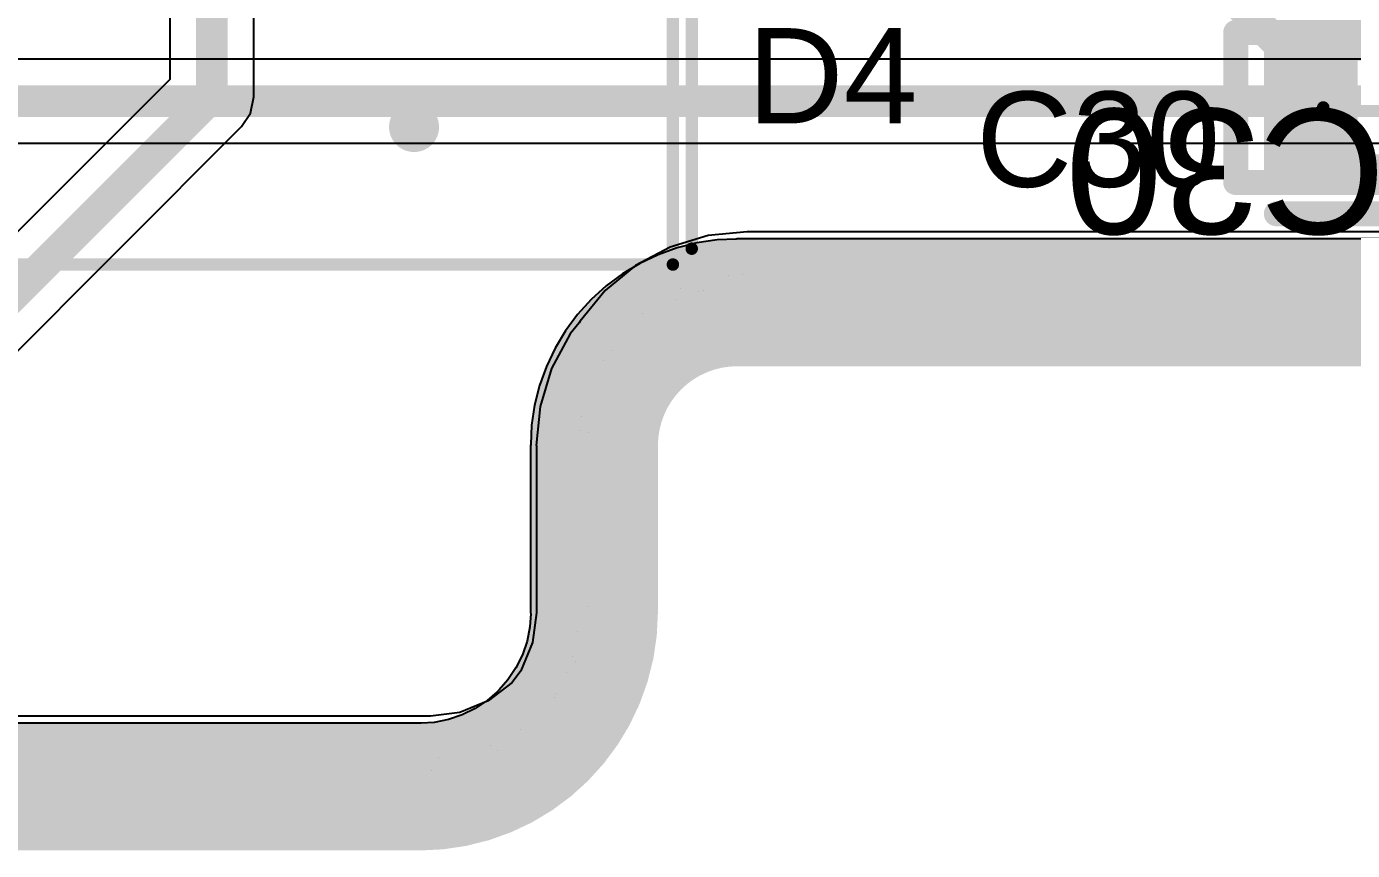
# Model space of a CAD drawing. Header units: inches. Extents: x 2.95 to 6.74, y 1.23 to 4.83.
# Drawn here: x 4.251 to 4.6685, y 1.232 to 1.4915 of the extents above; entities that cross this region are included whole.
import ezdxf

# ---------------------------------------------------------------- set-up
doc = ezdxf.new("R2010")
doc.units = ezdxf.units.IN
doc.header["$MEASUREMENT"] = 0
for name, color, linetype in [('Bottom 3D Body', 56, 'Continuous'), ('Bottom Layer', 5, 'Continuous'), ('Bottom Overlay', 54, 'Continuous'), ('Bottom Paste', 16, 'Continuous'), ('Bottom Solder', 6, 'Continuous'), ('GND', 76, 'Continuous'), ('Keep-Out Layer', 6, 'Continuous'), ('Mechanical 15', 56, 'Continuous'), ('Mechanical 5', 56, 'Continuous'), ('Mechanical 8', 56, 'Continuous'), ('PWR', 16, 'Continuous'), ('Top 3D Body', 56, 'Continuous'), ('Top Assembly', 56, 'Continuous'), ('Top Component Center', 56, 'Continuous'), ('Top Courtyard', 56, 'Continuous'), ('Top Layer', 1, 'Continuous'), ('Top Overlay', 2, 'Continuous'), ('Top Paste', 8, 'Continuous'), ('Top Solder', 216, 'Continuous')]:
    doc.layers.add(name, color=color, linetype=linetype)
doc.styles.add('Arial', font='', dxfattribs={"height": 0.2})
doc.styles.get('Arial').set_extended_font_data('Arial')

# ---------------------------------------------------------------- blocks, each defined once
blk = doc.blocks.new('SQD30N0520L_GE3_B_92')
at = {"layer": 'Bottom Layer'}
for points in [[(-0.0349803, 0), (-0.0349803, -0.09), (-0.0899803, -0.09), (-0.0899803, 0)], [(0.0899803, 0), (0.0899803, -0.09), (0.0349803, -0.09), (0.0349803, 0)], [(0.11200785, -0.17669295), (0.11200785, -0.42000005), (-0.11200785, -0.42000005), (-0.11200785, -0.17669295)]]:
    blk.add_hatch(color=5, dxfattribs=at).paths.add_polyline_path(points)
at = {"layer": 'Bottom Paste'}
for points in [[(-0.0349803, 0), (-0.0349803, -0.09), (-0.0899803, -0.09), (-0.0899803, 0)], [(0.0899803, 0), (0.0899803, -0.09), (0.0349803, -0.09), (0.0349803, 0)], [(0.11200785, -0.17669295), (0.11200785, -0.42000005), (-0.11200785, -0.42000005), (-0.11200785, -0.17669295)]]:
    blk.add_hatch(color=16, dxfattribs=at).paths.add_polyline_path(points)
at = {"layer": 'Bottom Solder'}
for points in [[(-0.03098030000000001, 0.004), (-0.0309803, -0.094), (-0.0939803, -0.094), (-0.0939803, 0.004)], [(0.0939803, 0.004), (0.0939803, -0.094), (0.03098030000000001, -0.094), (0.0309803, 0.004)], [(0.11600785, -0.17269295), (0.11600785, -0.42400005), (-0.11600785, -0.42400005), (-0.11600785, -0.17269295)]]:
    blk.add_hatch(color=6, dxfattribs=at).paths.add_polyline_path(points)
at = {"layer": 'Bottom 3D Body'}
for points in [[(0.1287402, -0.1370079, 0.007874, 0.007874, 0), (-0.1287402, -0.1370079, 0.007874, 0.007874, 0)], [(-0.1287402, -0.1370079, 0.007874, 0.007874, 0), (-0.1287402, -0.3769685, 0.007874, 0.007874, 0)], [(0.1287402, -0.1370079, 0.007874, 0.007874, 0), (0.1287402, -0.3769685, 0.007874, 0.007874, 0)], [(0.1287402, -0.3769685, 0.007874, 0.007874, 0), (-0.1287402, -0.3769685, 0.007874, 0.007874, 0)]]:
    blk.add_lwpolyline(points, format="xyseb", dxfattribs=at)
for points in [[(-0.1307087, -0.1370079, 0.003937, 0.003937, 1), (-0.1267717, -0.1370079, 0.003937, 0.003937, 1)], [(-0.1307087, -0.1370079, 0.003937, 0.003937, 1), (-0.1267717, -0.1370079, 0.003937, 0.003937, 1)], [(0.1267717, -0.1370079, 0.003937, 0.003937, 1), (0.1307087, -0.1370079, 0.003937, 0.003937, 1)], [(0.1267717, -0.1370079, 0.003937, 0.003937, 1), (0.1307087, -0.1370079, 0.003937, 0.003937, 1)], [(-0.1307087, -0.3769685, 0.003937, 0.003937, 1), (-0.1267717, -0.3769685, 0.003937, 0.003937, 1)], [(-0.1307087, -0.3769685, 0.003937, 0.003937, 1), (-0.1267717, -0.3769685, 0.003937, 0.003937, 1)], [(0.1267717, -0.3769685, 0.003937, 0.003937, 1), (0.1307087, -0.3769685, 0.003937, 0.003937, 1)], [(0.1267717, -0.3769685, 0.003937, 0.003937, 1), (0.1307087, -0.3769685, 0.003937, 0.003937, 1)]]:
    blk.add_lwpolyline(points, format="xyseb", close=True, dxfattribs=at)
at = {"layer": 'Bottom Overlay'}
for points in [[(-0.0944882, 0.0401575, 0.007874, 0.007874, -0.9999999999999999), (-0.0866142, 0.0401575, 0.007874, 0.007874, 0)], [(-0.0866142, 0.0401575, 0.007874, 0.007874, -0.9999999999999999), (-0.0944882, 0.0401575, 0.007874, 0.007874, 0)], [(-0.1287402, -0.1370079, 0.003937, 0.003937, 0), (-0.1287402, -0.1566929, 0.003937, 0.003937, 0)], [(0.1287402, -0.1370079, 0.003937, 0.003937, 0), (-0.1287402, -0.1370079, 0.003937, 0.003937, 0)], [(0.1287402, -0.1370079, 0.003937, 0.003937, 0), (0.1287402, -0.1566929, 0.003937, 0.003937, 0)]]:
    blk.add_lwpolyline(points, format="xyseb", dxfattribs=at)
for points in [[(-0.0964567, 0.0401575, 0.003937, 0.003937, 1), (-0.0925197, 0.0401575, 0.003937, 0.003937, 1)], [(-0.0964567, 0.0401575, 0.003937, 0.003937, 1), (-0.0925197, 0.0401575, 0.003937, 0.003937, 1)], [(-0.0885827, 0.0401575, 0.003937, 0.003937, 1), (-0.0846457, 0.0401575, 0.003937, 0.003937, 1)], [(-0.0885827, 0.0401575, 0.003937, 0.003937, 1), (-0.0846457, 0.0401575, 0.003937, 0.003937, 1)], [(-0.1297244, -0.1370079, 0.0019685, 0.0019685, 1), (-0.127756, -0.1370079, 0.0019685, 0.0019685, 1)], [(-0.1297244, -0.1370079, 0.0019685, 0.0019685, 1), (-0.127756, -0.1370079, 0.0019685, 0.0019685, 1)], [(0.127756, -0.1370079, 0.0019685, 0.0019685, 1), (0.1297244, -0.1370079, 0.0019685, 0.0019685, 1)], [(0.127756, -0.1370079, 0.0019685, 0.0019685, 1), (0.1297244, -0.1370079, 0.0019685, 0.0019685, 1)], [(-0.1297244, -0.1566929, 0.0019685, 0.0019685, 1), (-0.127756, -0.1566929, 0.0019685, 0.0019685, 1)], [(0.127756, -0.1566929, 0.0019685, 0.0019685, 1), (0.1297244, -0.1566929, 0.0019685, 0.0019685, 1)]]:
    blk.add_lwpolyline(points, format="xyseb", close=True, dxfattribs=at)
at = {"layer": 'Mechanical 15'}
for points in [[(0.1720472, 0.0834646, 0.003937, 0.003937, 0), (-0.1720472, 0.0834646, 0.003937, 0.003937, 0)], [(-0.1720472, 0.0834646, 0.003937, 0.003937, 0), (-0.1720472, -0.4603543, 0.003937, 0.003937, 0)], [(0.1720472, 0.0834646, 0.003937, 0.003937, 0), (0.1720472, -0.4603543, 0.003937, 0.003937, 0)], [(0.1720472, -0.4603543, 0.003937, 0.003937, 0), (-0.1720472, -0.4603543, 0.003937, 0.003937, 0)]]:
    blk.add_lwpolyline(points, format="xyseb", dxfattribs=at)
for points in [[(-0.1730314, 0.0834646, 0.0019685, 0.0019685, 1), (-0.171063, 0.0834646, 0.0019685, 0.0019685, 1)], [(-0.1730314, 0.0834646, 0.0019685, 0.0019685, 1), (-0.171063, 0.0834646, 0.0019685, 0.0019685, 1)], [(0.171063, 0.0834646, 0.0019685, 0.0019685, 1), (0.1730314, 0.0834646, 0.0019685, 0.0019685, 1)], [(0.171063, 0.0834646, 0.0019685, 0.0019685, 1), (0.1730314, 0.0834646, 0.0019685, 0.0019685, 1)], [(-0.1730314, -0.4603543, 0.0019685, 0.0019685, 1), (-0.171063, -0.4603543, 0.0019685, 0.0019685, 1)], [(-0.1730314, -0.4603543, 0.0019685, 0.0019685, 1), (-0.171063, -0.4603543, 0.0019685, 0.0019685, 1)], [(0.171063, -0.4603543, 0.0019685, 0.0019685, 1), (0.1730314, -0.4603543, 0.0019685, 0.0019685, 1)], [(0.171063, -0.4603543, 0.0019685, 0.0019685, 1), (0.1730314, -0.4603543, 0.0019685, 0.0019685, 1)]]:
    blk.add_lwpolyline(points, format="xyseb", close=True, dxfattribs=at)
blk = doc.blocks.new('SQD30N0520L_GE3_B_93')
at = {"layer": 'Bottom Layer'}
for points in [[(-0.0349803, 0), (-0.0349803, -0.09), (-0.0899803, -0.09), (-0.0899803, 0)], [(0.0899803, 0), (0.0899803, -0.09), (0.0349803, -0.09), (0.0349803, 0)], [(0.11200785, -0.17669295), (0.11200785, -0.42000005), (-0.11200785, -0.42000005), (-0.11200785, -0.17669295)]]:
    blk.add_hatch(color=5, dxfattribs=at).paths.add_polyline_path(points)
at = {"layer": 'Bottom Paste'}
for points in [[(-0.0349803, 0), (-0.0349803, -0.09), (-0.0899803, -0.09), (-0.0899803, 0)], [(0.0899803, 0), (0.0899803, -0.09), (0.0349803, -0.09), (0.0349803, 0)], [(0.11200785, -0.17669295), (0.11200785, -0.42000005), (-0.11200785, -0.42000005), (-0.11200785, -0.17669295)]]:
    blk.add_hatch(color=16, dxfattribs=at).paths.add_polyline_path(points)
at = {"layer": 'Bottom Solder'}
for points in [[(-0.03098030000000001, 0.004), (-0.0309803, -0.094), (-0.0939803, -0.094), (-0.0939803, 0.004)], [(0.0939803, 0.004), (0.0939803, -0.094), (0.03098030000000001, -0.094), (0.0309803, 0.004)], [(0.11600785, -0.17269295), (0.11600785, -0.42400005), (-0.11600785, -0.42400005), (-0.11600785, -0.17269295)]]:
    blk.add_hatch(color=6, dxfattribs=at).paths.add_polyline_path(points)
at = {"layer": 'Bottom 3D Body'}
for points in [[(0.1287402, -0.1370079, 0.007874, 0.007874, 0), (-0.1287402, -0.1370079, 0.007874, 0.007874, 0)], [(-0.1287402, -0.1370079, 0.007874, 0.007874, 0), (-0.1287402, -0.3769685, 0.007874, 0.007874, 0)], [(0.1287402, -0.1370079, 0.007874, 0.007874, 0), (0.1287402, -0.3769685, 0.007874, 0.007874, 0)], [(0.1287402, -0.3769685, 0.007874, 0.007874, 0), (-0.1287402, -0.3769685, 0.007874, 0.007874, 0)]]:
    blk.add_lwpolyline(points, format="xyseb", dxfattribs=at)
for points in [[(-0.1307087, -0.1370079, 0.003937, 0.003937, 1), (-0.1267717, -0.1370079, 0.003937, 0.003937, 1)], [(-0.1307087, -0.1370079, 0.003937, 0.003937, 1), (-0.1267717, -0.1370079, 0.003937, 0.003937, 1)], [(0.1267717, -0.1370079, 0.003937, 0.003937, 1), (0.1307087, -0.1370079, 0.003937, 0.003937, 1)], [(0.1267717, -0.1370079, 0.003937, 0.003937, 1), (0.1307087, -0.1370079, 0.003937, 0.003937, 1)], [(-0.1307087, -0.3769685, 0.003937, 0.003937, 1), (-0.1267717, -0.3769685, 0.003937, 0.003937, 1)], [(-0.1307087, -0.3769685, 0.003937, 0.003937, 1), (-0.1267717, -0.3769685, 0.003937, 0.003937, 1)], [(0.1267717, -0.3769685, 0.003937, 0.003937, 1), (0.1307087, -0.3769685, 0.003937, 0.003937, 1)], [(0.1267717, -0.3769685, 0.003937, 0.003937, 1), (0.1307087, -0.3769685, 0.003937, 0.003937, 1)]]:
    blk.add_lwpolyline(points, format="xyseb", close=True, dxfattribs=at)
at = {"layer": 'Bottom Overlay'}
for points in [[(-0.0944882, 0.0401575, 0.007874, 0.007874, -0.9999999999999999), (-0.0866142, 0.0401575, 0.007874, 0.007874, 0)], [(-0.0866142, 0.0401575, 0.007874, 0.007874, -0.9999999999999999), (-0.0944882, 0.0401575, 0.007874, 0.007874, 0)], [(-0.1287402, -0.1370079, 0.003937, 0.003937, 0), (-0.1287402, -0.1566929, 0.003937, 0.003937, 0)], [(0.1287402, -0.1370079, 0.003937, 0.003937, 0), (-0.1287402, -0.1370079, 0.003937, 0.003937, 0)], [(0.1287402, -0.1370079, 0.003937, 0.003937, 0), (0.1287402, -0.1566929, 0.003937, 0.003937, 0)]]:
    blk.add_lwpolyline(points, format="xyseb", dxfattribs=at)
for points in [[(-0.0964567, 0.0401575, 0.003937, 0.003937, 1), (-0.0925197, 0.0401575, 0.003937, 0.003937, 1)], [(-0.0964567, 0.0401575, 0.003937, 0.003937, 1), (-0.0925197, 0.0401575, 0.003937, 0.003937, 1)], [(-0.0885827, 0.0401575, 0.003937, 0.003937, 1), (-0.0846457, 0.0401575, 0.003937, 0.003937, 1)], [(-0.0885827, 0.0401575, 0.003937, 0.003937, 1), (-0.0846457, 0.0401575, 0.003937, 0.003937, 1)], [(-0.1297244, -0.1370079, 0.0019685, 0.0019685, 1), (-0.127756, -0.1370079, 0.0019685, 0.0019685, 1)], [(-0.1297244, -0.1370079, 0.0019685, 0.0019685, 1), (-0.127756, -0.1370079, 0.0019685, 0.0019685, 1)], [(0.127756, -0.1370079, 0.0019685, 0.0019685, 1), (0.1297244, -0.1370079, 0.0019685, 0.0019685, 1)], [(0.127756, -0.1370079, 0.0019685, 0.0019685, 1), (0.1297244, -0.1370079, 0.0019685, 0.0019685, 1)], [(-0.1297244, -0.1566929, 0.0019685, 0.0019685, 1), (-0.127756, -0.1566929, 0.0019685, 0.0019685, 1)], [(0.127756, -0.1566929, 0.0019685, 0.0019685, 1), (0.1297244, -0.1566929, 0.0019685, 0.0019685, 1)]]:
    blk.add_lwpolyline(points, format="xyseb", close=True, dxfattribs=at)
at = {"layer": 'Mechanical 15'}
for points in [[(0.1720472, 0.0834646, 0.003937, 0.003937, 0), (-0.1720472, 0.0834646, 0.003937, 0.003937, 0)], [(-0.1720472, 0.0834646, 0.003937, 0.003937, 0), (-0.1720472, -0.4603543, 0.003937, 0.003937, 0)], [(0.1720472, 0.0834646, 0.003937, 0.003937, 0), (0.1720472, -0.4603543, 0.003937, 0.003937, 0)], [(0.1720472, -0.4603543, 0.003937, 0.003937, 0), (-0.1720472, -0.4603543, 0.003937, 0.003937, 0)]]:
    blk.add_lwpolyline(points, format="xyseb", dxfattribs=at)
for points in [[(-0.1730314, 0.0834646, 0.0019685, 0.0019685, 1), (-0.171063, 0.0834646, 0.0019685, 0.0019685, 1)], [(-0.1730314, 0.0834646, 0.0019685, 0.0019685, 1), (-0.171063, 0.0834646, 0.0019685, 0.0019685, 1)], [(0.171063, 0.0834646, 0.0019685, 0.0019685, 1), (0.1730314, 0.0834646, 0.0019685, 0.0019685, 1)], [(0.171063, 0.0834646, 0.0019685, 0.0019685, 1), (0.1730314, 0.0834646, 0.0019685, 0.0019685, 1)], [(-0.1730314, -0.4603543, 0.0019685, 0.0019685, 1), (-0.171063, -0.4603543, 0.0019685, 0.0019685, 1)], [(-0.1730314, -0.4603543, 0.0019685, 0.0019685, 1), (-0.171063, -0.4603543, 0.0019685, 0.0019685, 1)], [(0.171063, -0.4603543, 0.0019685, 0.0019685, 1), (0.1730314, -0.4603543, 0.0019685, 0.0019685, 1)], [(0.171063, -0.4603543, 0.0019685, 0.0019685, 1), (0.1730314, -0.4603543, 0.0019685, 0.0019685, 1)]]:
    blk.add_lwpolyline(points, format="xyseb", close=True, dxfattribs=at)
blk = doc.blocks.new('FP_C0603C_CF_MFG_147')
at = {"layer": 'Top Layer'}
for points in [[(-0.0383858, 0.01771655), (-0.0088582, 0.01771655), (-0.0088582, -0.01771655), (-0.0383858, -0.01771655)], [(0.0088582, 0.01771655), (0.0383858, 0.01771655), (0.0383858, -0.01771655), (0.0088582, -0.01771655)]]:
    blk.add_hatch(color=1, dxfattribs=at).paths.add_polyline_path(points)
at = {"layer": 'Top Paste'}
for points in [[(-0.0383858, 0.01771655), (-0.0088582, 0.01771655), (-0.0088582, -0.01771655), (-0.0383858, -0.01771655)], [(0.0088582, 0.01771655), (0.0383858, 0.01771655), (0.0383858, -0.01771655), (0.0088582, -0.01771655)]]:
    blk.add_hatch(color=8, dxfattribs=at).paths.add_polyline_path(points)
at = {"layer": 'Top Solder'}
for points in [[(-0.0383858, 0.01771655), (-0.0088582, 0.01771655), (-0.0088582, -0.01771655), (-0.0383858, -0.01771655)], [(0.0088582, 0.01771655), (0.0383858, 0.01771655), (0.0383858, -0.01771655), (0.0088582, -0.01771655)]]:
    blk.add_hatch(color=216, dxfattribs=at).paths.add_polyline_path(points)
at = {"layer": 'Top 3D Body'}
for points in [[(-0.0344488, 0.0187008, 0.007874, 0.007874, 0), (-0.0344488, -0.0187008, 0.007874, 0.007874, 0)], [(0.0344488, 0.0187008, 0.007874, 0.007874, 0), (-0.0344488, 0.0187008, 0.007874, 0.007874, 0)], [(0.0344488, 0.0187008, 0.007874, 0.007874, 0), (0.0344488, -0.0187008, 0.007874, 0.007874, 0)], [(0.0344488, -0.0187008, 0.007874, 0.007874, 0), (-0.0344488, -0.0187008, 0.007874, 0.007874, 0)]]:
    blk.add_lwpolyline(points, format="xyseb", dxfattribs=at)
for points in [[(-0.0364173, 0.0187008, 0.003937, 0.003937, 1), (-0.0324803, 0.0187008, 0.003937, 0.003937, 1)], [(-0.0364173, 0.0187008, 0.003937, 0.003937, 1), (-0.0324803, 0.0187008, 0.003937, 0.003937, 1)], [(0.0324803, 0.0187008, 0.003937, 0.003937, 1), (0.0364173, 0.0187008, 0.003937, 0.003937, 1)], [(0.0324803, 0.0187008, 0.003937, 0.003937, 1), (0.0364173, 0.0187008, 0.003937, 0.003937, 1)], [(-0.0364173, -0.0187008, 0.003937, 0.003937, 1), (-0.0324803, -0.0187008, 0.003937, 0.003937, 1)], [(-0.0364173, -0.0187008, 0.003937, 0.003937, 1), (-0.0324803, -0.0187008, 0.003937, 0.003937, 1)], [(0.0324803, -0.0187008, 0.003937, 0.003937, 1), (0.0364173, -0.0187008, 0.003937, 0.003937, 1)], [(0.0324803, -0.0187008, 0.003937, 0.003937, 1), (0.0364173, -0.0187008, 0.003937, 0.003937, 1)]]:
    blk.add_lwpolyline(points, format="xyseb", close=True, dxfattribs=at)
at = {"layer": 'Top Assembly'}
for points in [[(-0.0472441, 0.023622, 0.007874, 0.007874, 0), (-0.0472441, -0.023622, 0.007874, 0.007874, 0)], [(0.0472441, 0.023622, 0.007874, 0.007874, 0), (-0.0472441, 0.023622, 0.007874, 0.007874, 0)], [(0.0472441, 0.023622, 0.007874, 0.007874, 0), (0.0472441, -0.023622, 0.007874, 0.007874, 0)], [(0.0472441, -0.023622, 0.007874, 0.007874, 0), (-0.0472441, -0.023622, 0.007874, 0.007874, 0)]]:
    blk.add_lwpolyline(points, format="xyseb", dxfattribs=at)
for points in [[(-0.0492126, 0.023622, 0.003937, 0.003937, 1), (-0.0452756, 0.023622, 0.003937, 0.003937, 1)], [(-0.0492126, 0.023622, 0.003937, 0.003937, 1), (-0.0452756, 0.023622, 0.003937, 0.003937, 1)], [(0.0452756, 0.023622, 0.003937, 0.003937, 1), (0.0492126, 0.023622, 0.003937, 0.003937, 1)], [(0.0452756, 0.023622, 0.003937, 0.003937, 1), (0.0492126, 0.023622, 0.003937, 0.003937, 1)], [(-0.0492126, -0.023622, 0.003937, 0.003937, 1), (-0.0452756, -0.023622, 0.003937, 0.003937, 1)], [(-0.0492126, -0.023622, 0.003937, 0.003937, 1), (-0.0452756, -0.023622, 0.003937, 0.003937, 1)], [(0.0452756, -0.023622, 0.003937, 0.003937, 1), (0.0492126, -0.023622, 0.003937, 0.003937, 1)], [(0.0452756, -0.023622, 0.003937, 0.003937, 1), (0.0492126, -0.023622, 0.003937, 0.003937, 1)]]:
    blk.add_lwpolyline(points, format="xyseb", close=True, dxfattribs=at)
at = {"layer": 'Top Component Center'}
for points in [[(0, 0.019685, 0.003937, 0.003937, 0), (0, -0.019685, 0.003937, 0.003937, 0)], [(0.019685, 0, 0.003937, 0.003937, 0), (-0.019685, 0, 0.003937, 0.003937, 0)]]:
    blk.add_lwpolyline(points, format="xyseb", dxfattribs=at)
for points in [[(-0.0009842, 0.019685, 0.0019685, 0.0019685, 1), (0.0009842, 0.019685, 0.0019685, 0.0019685, 1)], [(-0.0206692, 0, 0.0019685, 0.0019685, 1), (-0.0187008, 0, 0.0019685, 0.0019685, 1)], [(0.0187008, 0, 0.0019685, 0.0019685, 1), (0.0206692, 0, 0.0019685, 0.0019685, 1)], [(-0.0009842, -0.019685, 0.0019685, 0.0019685, 1), (0.0009842, -0.019685, 0.0019685, 0.0019685, 1)]]:
    blk.add_lwpolyline(points, format="xyseb", close=True, dxfattribs=at)
at = {"layer": 'Top Courtyard'}
for points in [[(-0.0472441, 0.023622, 0.007874, 0.007874, 0), (-0.0472441, -0.023622, 0.007874, 0.007874, 0)], [(0.0472441, 0.023622, 0.007874, 0.007874, 0), (-0.0472441, 0.023622, 0.007874, 0.007874, 0)], [(0.0472441, 0.023622, 0.007874, 0.007874, 0), (0.0472441, -0.023622, 0.007874, 0.007874, 0)], [(0.0472441, -0.023622, 0.007874, 0.007874, 0), (-0.0472441, -0.023622, 0.007874, 0.007874, 0)]]:
    blk.add_lwpolyline(points, format="xyseb", dxfattribs=at)
for points in [[(-0.0492126, 0.023622, 0.003937, 0.003937, 1), (-0.0452756, 0.023622, 0.003937, 0.003937, 1)], [(-0.0492126, 0.023622, 0.003937, 0.003937, 1), (-0.0452756, 0.023622, 0.003937, 0.003937, 1)], [(0.0452756, 0.023622, 0.003937, 0.003937, 1), (0.0492126, 0.023622, 0.003937, 0.003937, 1)], [(0.0452756, 0.023622, 0.003937, 0.003937, 1), (0.0492126, 0.023622, 0.003937, 0.003937, 1)], [(-0.0492126, -0.023622, 0.003937, 0.003937, 1), (-0.0452756, -0.023622, 0.003937, 0.003937, 1)], [(-0.0492126, -0.023622, 0.003937, 0.003937, 1), (-0.0452756, -0.023622, 0.003937, 0.003937, 1)], [(0.0452756, -0.023622, 0.003937, 0.003937, 1), (0.0492126, -0.023622, 0.003937, 0.003937, 1)], [(0.0452756, -0.023622, 0.003937, 0.003937, 1), (0.0492126, -0.023622, 0.003937, 0.003937, 1)]]:
    blk.add_lwpolyline(points, format="xyseb", close=True, dxfattribs=at)
at = {"layer": 'Top Overlay'}
for points in [[(0.0344488, 0.0334646, 0.007874, 0.007874, 0), (-0.0344488, 0.0334646, 0.007874, 0.007874, 0)], [(0.0346588, -0.0335827, 0.007874, 0.007874, 0), (-0.0342389, -0.0335827, 0.007874, 0.007874, 0)]]:
    blk.add_lwpolyline(points, format="xyseb", dxfattribs=at)
for points in [[(-0.0364173, 0.0334646, 0.003937, 0.003937, 1), (-0.0324803, 0.0334646, 0.003937, 0.003937, 1)], [(0.0324803, 0.0334646, 0.003937, 0.003937, 1), (0.0364173, 0.0334646, 0.003937, 0.003937, 1)], [(-0.0362074, -0.0335827, 0.003937, 0.003937, 1), (-0.0322704, -0.0335827, 0.003937, 0.003937, 1)], [(0.0326903, -0.0335827, 0.003937, 0.003937, 1), (0.0366273, -0.0335827, 0.003937, 0.003937, 1)]]:
    blk.add_lwpolyline(points, format="xyseb", close=True, dxfattribs=at)
at = {"layer": 'Top Assembly', "style": 'Arial'}
blk.add_text('C30', height=0.0393701, dxfattribs=at).set_placement((-3e-07, 0.0004365))

msp = doc.modelspace()

# ---------------------------------------------------------------- linework, layer by layer
at = {"layer": 'Bottom Layer'}
for p, q in [((4.9535097, 1.4812547), (3.9964903, 1.4812547)), ((3.9910005, 1.4547453), (4.959, 1.4547453)), ((4.4656003, 1.4256576), (4.4537249, 1.4220553)), ((4.4779502, 1.4268743), (4.4656003, 1.4256576)), ((4.4779517, 1.4268741), (4.4779502, 1.4268743)), ((4.4779518, 1.4268247), (4.4779517, 1.4268741)), ((5.1779512, 1.4268247), (4.4779518, 1.4268247)), ((4.4537249, 1.4220553), (4.4427805, 1.4162054)), ((4.4427805, 1.4162054), (4.4331877, 1.4083328)), ((4.4331877, 1.4083328), (4.4253151, 1.39874)), ((4.4253151, 1.39874), (4.4249979, 1.3981466)), ((4.4221674, 1.3946976), (4.4163175, 1.3837532)), ((4.4249979, 1.3981466), (4.4221674, 1.3946976)), ((4.4163175, 1.3837532), (4.4127152, 1.3718778)), ((4.4127152, 1.3718778), (4.4114985, 1.3595279)), ((4.4114985, 1.3595279), (4.4114987, 1.3595264)), ((4.4114987, 1.3595264), (4.4115481, 1.3595263)), ((4.4115481, 1.3595263), (4.4115481, 1.3070079)), ((4.4115481, 1.3070079), (4.4115905, 1.3067948)), ((4.4115905, 1.3067948), (4.4103641, 1.2974793)), ((4.4103641, 1.2974793), (4.4066863, 1.2886002)), ((4.4066863, 1.2886002), (4.403872, 1.2849326)), ((4.403872, 1.2849326), (4.3963588, 1.2791675)), ((4.3963588, 1.2791675), (4.3874798, 1.2754897)), ((4.3779472, 1.2743042), (3.0251946, 1.274305)), ((4.3779513, 1.274305), (4.3779472, 1.2743042)), ((4.3781622, 1.274263), (4.3779513, 1.274305)), ((4.3874798, 1.2754897), (4.3781622, 1.274263))]:
    msp.add_line(p, q, dxfattribs=at)
msp.add_lwpolyline([(3.991, 1.468, 0.01, 0.01, 0), (4.959, 1.468, 0.01, 0.01, 0)], format="xyseb", dxfattribs=at)
at = {"layer": 'GND'}
for p, q in [((4.4684262, 1.4242767), (4.4621103, 1.4233398)), ((4.4744248, 1.4245714), (4.4684262, 1.4242767)), ((4.4748025, 1.4246086), (4.4744248, 1.4245714)), ((5.1748036, 1.4246094), (4.4748025, 1.4246086)), ((4.4499049, 1.4196374), (4.4441329, 1.4169074)), ((4.4559166, 1.4217884), (4.4499049, 1.4196374)), ((4.4621103, 1.4233398), (4.4559166, 1.4217884)), ((4.4441329, 1.4169074), (4.4386563, 1.4136249)), ((4.4386563, 1.4136249), (4.4335278, 1.4098213)), ((4.4335278, 1.4098213), (4.4287968, 1.4055334)), ((4.4287968, 1.4055334), (4.4245089, 1.4008024)), ((4.4245089, 1.4008024), (4.4207053, 1.3956739)), ((4.4207053, 1.3956739), (4.4174228, 1.3901973)), ((4.4174228, 1.3901973), (4.4146928, 1.3844253)), ((4.4146928, 1.3844253), (4.4125418, 1.3784136)), ((4.4125418, 1.3784136), (4.4109904, 1.3722199)), ((4.4109904, 1.3722199), (4.4100535, 1.365904)), ((4.4100535, 1.365904), (4.4097585, 1.3598996)), ((4.4097585, 1.3598996), (4.4097218, 1.3595268)), ((4.4097218, 1.3595268), (4.4097218, 1.3070079)), ((4.4097218, 1.3070079), (4.4097233, 1.3069923)), ((4.4097233, 1.3069923), (4.4097228, 1.3069868)), ((4.4097228, 1.3069868), (4.4097239, 1.3069868)), ((4.4097239, 1.3069868), (4.4097647, 1.3065721)), ((4.4097647, 1.3065721), (4.409494, 1.3024407)), ((4.409494, 1.3024407), (4.4086011, 1.2979518)), ((4.4086011, 1.2979518), (4.4071299, 1.2936178)), ((4.4071299, 1.2936178), (4.4051056, 1.289513)), ((4.4051056, 1.289513), (4.4025628, 1.2857074)), ((4.3992154, 1.2819772), (4.396104, 1.2792486)), ((4.3994943, 1.282317), (4.3992154, 1.2819772)), ((4.3995451, 1.2822663), (4.3994943, 1.282317)), ((4.3998336, 1.2825954), (4.3994944, 1.282317)), ((4.3994944, 1.282317), (4.3995451, 1.2822663)), ((4.4025628, 1.2857074), (4.3998336, 1.2825954)), ((4.396104, 1.2792486), (4.3922984, 1.2767058)), ((4.3881935, 1.2746815), (4.3838595, 1.2732103)), ((4.3922984, 1.2767058), (4.3881935, 1.2746815)), ((4.3748976, 1.2720898), (3.0220469, 1.2720897)), ((4.3752973, 1.2720504), (4.3748976, 1.2720898)), ((4.3793705, 1.2723173), (4.3752973, 1.2720504)), ((4.3838595, 1.2732103), (4.3793705, 1.2723173))]:
    msp.add_line(p, q, dxfattribs=at)
for points in [[(4.4298186, 1.3595267, 0.04, 0.04, -0.4142132167100614), (4.4748035, 1.4045116, 0.04, 0.04, 0)], [(4.4748025, 1.4045118, 0.04, 0.04, 0), (5.1748036, 1.4045126, 0.04, 0.04, 0)], [(4.4748025, 1.4045118, 0.04, 0.04, 0), (5.1748036, 1.4045117, 0.04, 0.04, 0)], [(4.4748035, 1.4045117, 0.04, 0.04, 0), (5.1748036, 1.4045126, 0.04, 0.04, 0)], [(4.4298186, 1.3070079, 0.04, 0.04, 0), (4.4298186, 1.3595268, 0.04, 0.04, 0)], [(4.4298184, 1.3069747, 0.04, 0.04, -0.1987567870379129), (4.4137049, 1.2681064, 0.04, 0.04, 0)], [(4.4298185, 1.3069747, 0.04, 0.04, 0), (4.4298186, 1.3070079, 0.04, 0.04, 0)], [(4.4137049, 1.2681064, 0.04, 0.04, -0.1984670637001703), (4.3748975, 1.251993, 0.04, 0.04, 0)], [(3.0220469, 1.2519929, 0.04, 0.04, 0), (4.3748976, 1.251993, 0.04, 0.04, 0)]]:
    msp.add_lwpolyline(points, format="xyseb", dxfattribs=at)
for points in [[(4.4648025, 1.4045118, 0.02, 0.02, 1), (4.4848025, 1.4045118, 0.02, 0.02, 1)], [(4.4648025, 1.4045118, 0.02, 0.02, 1), (4.4848025, 1.4045118, 0.02, 0.02, 1)], [(4.4648035, 1.4045117, 0.02, 0.02, 1), (4.4848035, 1.4045117, 0.02, 0.02, 1)], [(4.4648035, 1.4045116, 0.02, 0.02, 1), (4.4848035, 1.4045116, 0.02, 0.02, 1)], [(4.4198186, 1.3595268, 0.02, 0.02, 1), (4.4398186, 1.3595268, 0.02, 0.02, 1)], [(4.4198186, 1.3595267, 0.02, 0.02, 1), (4.4398186, 1.3595267, 0.02, 0.02, 1)], [(4.4198184, 1.3069747, 0.02, 0.02, 1), (4.4398184, 1.3069747, 0.02, 0.02, 1)], [(4.4198185, 1.3069747, 0.02, 0.02, 1), (4.4398185, 1.3069747, 0.02, 0.02, 1)], [(4.4198186, 1.3070079, 0.02, 0.02, 1), (4.4398186, 1.3070079, 0.02, 0.02, 1)], [(4.4198186, 1.3070079, 0.02, 0.02, 1), (4.4398186, 1.3070079, 0.02, 0.02, 1)], [(4.4037049, 1.2681064, 0.02, 0.02, 1), (4.4237049, 1.2681064, 0.02, 0.02, 1)], [(4.4037049, 1.2681064, 0.02, 0.02, 1), (4.4237049, 1.2681064, 0.02, 0.02, 1)], [(4.3648975, 1.251993, 0.02, 0.02, 1), (4.3848975, 1.251993, 0.02, 0.02, 1)], [(4.3648976, 1.251993, 0.02, 0.02, 1), (4.3848976, 1.251993, 0.02, 0.02, 1)]]:
    msp.add_lwpolyline(points, format="xyseb", close=True, dxfattribs=at)
at = {"layer": 'Keep-Out Layer'}
for points in [[(4.4279513, 1.3635692, 0.01, 0.01, -0.4142259842548914), (4.4779513, 1.4135692, 0.01, 0.01, 0)], [(4.4779513, 1.4135692, 0.01, 0.01, 0), (4.4779513, 1.41357, 0.01, 0.01, 0)], [(4.4779513, 1.41357, 0.01, 0.01, 0), (5.1779513, 1.41357, 0.01, 0.01, 0)], [(4.4248036, 1.3595268, 0.01, 0.01, -0.4142259842548914), (4.4748036, 1.4095268, 0.01, 0.01, 0)], [(4.4279513, 1.3635692, 1.2e-06, 1.2e-06, -0.4142259842548914), (4.4779513, 1.4135692, 1.2e-06, 1.2e-06, 0)], [(4.4748036, 1.4095268, 0.01, 0.01, 0), (4.4748036, 1.4095276, 0.01, 0.01, 0)], [(4.4748036, 1.4095276, 0.01, 0.01, 0), (5.1748036, 1.4095276, 0.01, 0.01, 0)], [(4.4779513, 1.4135692, 1.2e-06, 1.2e-06, 0), (4.4779513, 1.41357, 1.2e-06, 1.2e-06, 0)], [(4.4779513, 1.41357, 1.2e-06, 1.2e-06, 0), (5.1779513, 1.41357, 1.2e-06, 1.2e-06, 0)], [(4.4248036, 1.3595268, 1.2e-06, 1.2e-06, -0.4142259842548914), (4.4748036, 1.4095268, 1.2e-06, 1.2e-06, 0)], [(4.4748036, 1.4095268, 1.2e-06, 1.2e-06, 0), (4.4748036, 1.4095276, 1.2e-06, 1.2e-06, 0)], [(4.4748036, 1.4095276, 1.2e-06, 1.2e-06, 0), (5.1748036, 1.4095276, 1.2e-06, 1.2e-06, 0)], [(4.4279505, 1.3110503, 0.01, 0.01, 0), (4.4279505, 1.3635692, 0.01, 0.01, 0)], [(4.4279505, 1.3635692, 0.01, 0.01, 0), (4.4279513, 1.3635692, 0.01, 0.01, 0)], [(4.4248028, 1.3070079, 0.01, 0.01, 0), (4.4248028, 1.3595268, 0.01, 0.01, 0)], [(4.4248028, 1.3595268, 0.01, 0.01, 0), (4.4248036, 1.3595268, 0.01, 0.01, 0)], [(4.4279505, 1.3110503, 1.2e-06, 1.2e-06, 0), (4.4279505, 1.3635692, 1.2e-06, 1.2e-06, 0)], [(4.4279505, 1.3635692, 1.2e-06, 1.2e-06, 0), (4.4279513, 1.3635692, 1.2e-06, 1.2e-06, 0)], [(4.4248028, 1.3070079, 1.2e-06, 1.2e-06, 0), (4.4248028, 1.3595268, 1.2e-06, 1.2e-06, 0)], [(4.4248028, 1.3595268, 1.2e-06, 1.2e-06, 0), (4.4248036, 1.3595268, 1.2e-06, 1.2e-06, 0)], [(4.4279512, 1.3110503, 0.01, 0.01, -0.4142165354335707), (4.3779512, 1.2610503, 0.01, 0.01, 0)], [(4.4279505, 1.3110503, 0.01, 0.01, 0), (4.4279513, 1.3110503, 0.01, 0.01, 0)], [(4.4248035, 1.3070079, 0.01, 0.01, -0.4142165354335707), (4.3748035, 1.2570079, 0.01, 0.01, 0)], [(4.4279512, 1.3110503, 1.2e-06, 1.2e-06, -0.4142165354335707), (4.3779512, 1.2610503, 1.2e-06, 1.2e-06, 0)], [(4.4248028, 1.3070079, 0.01, 0.01, 0), (4.4248036, 1.3070079, 0.01, 0.01, 0)], [(4.4279505, 1.3110503, 1.2e-06, 1.2e-06, 0), (4.4279513, 1.3110503, 1.2e-06, 1.2e-06, 0)], [(4.4248035, 1.3070079, 1.2e-06, 1.2e-06, -0.4142165354335707), (4.3748035, 1.2570079, 1.2e-06, 1.2e-06, 0)], [(4.4248028, 1.3070079, 1.2e-06, 1.2e-06, 0), (4.4248036, 1.3070079, 1.2e-06, 1.2e-06, 0)], [(3.0251946, 1.2610503, 0.01, 0.01, 0), (4.3779513, 1.2610495, 0.01, 0.01, 0)], [(4.3779513, 1.2610495, 0.01, 0.01, 0), (4.3779513, 1.2610503, 0.01, 0.01, 0)], [(3.0220469, 1.2570079, 0.01, 0.01, 0), (4.3748036, 1.2570071, 0.01, 0.01, 0)], [(3.0251946, 1.2610503, 1.2e-06, 1.2e-06, 0), (4.3779513, 1.2610495, 1.2e-06, 1.2e-06, 0)], [(4.3748036, 1.2570071, 0.01, 0.01, 0), (4.3748036, 1.2570079, 0.01, 0.01, 0)], [(4.3779513, 1.2610495, 1.2e-06, 1.2e-06, 0), (4.3779513, 1.2610503, 1.2e-06, 1.2e-06, 0)], [(3.0220469, 1.2570079, 1.2e-06, 1.2e-06, 0), (4.3748036, 1.2570071, 1.2e-06, 1.2e-06, 0)], [(4.3748036, 1.2570071, 1.2e-06, 1.2e-06, 0), (4.3748036, 1.2570079, 1.2e-06, 1.2e-06, 0)]]:
    msp.add_lwpolyline(points, format="xyseb", dxfattribs=at)
for points in [[(4.4754513, 1.41357, 0.005, 0.005, 1), (4.4804513, 1.41357, 0.005, 0.005, 1)], [(4.4754513, 1.41357, 0.005, 0.005, 1), (4.4804513, 1.41357, 0.005, 0.005, 1)], [(4.4754513, 1.4135692, 0.005, 0.005, 1), (4.4804513, 1.4135692, 0.005, 0.005, 1)], [(4.4754513, 1.4135692, 0.005, 0.005, 1), (4.4804513, 1.4135692, 0.005, 0.005, 1)], [(4.4723036, 1.4095276, 0.005, 0.005, 1), (4.4773036, 1.4095276, 0.005, 0.005, 1)], [(4.4723036, 1.4095276, 0.005, 0.005, 1), (4.4773036, 1.4095276, 0.005, 0.005, 1)], [(4.4723036, 1.4095268, 0.005, 0.005, 1), (4.4773036, 1.4095268, 0.005, 0.005, 1)], [(4.4723036, 1.4095268, 0.005, 0.005, 1), (4.4773036, 1.4095268, 0.005, 0.005, 1)], [(4.477951, 1.41357, 6e-07, 6e-07, 1), (4.4779516, 1.41357, 6e-07, 6e-07, 1)], [(4.477951, 1.41357, 6e-07, 6e-07, 1), (4.4779516, 1.41357, 6e-07, 6e-07, 1)], [(4.477951, 1.4135692, 6e-07, 6e-07, 1), (4.4779516, 1.4135692, 6e-07, 6e-07, 1)], [(4.477951, 1.4135692, 6e-07, 6e-07, 1), (4.4779516, 1.4135692, 6e-07, 6e-07, 1)], [(4.4748033, 1.4095276, 6e-07, 6e-07, 1), (4.4748039, 1.4095276, 6e-07, 6e-07, 1)], [(4.4748033, 1.4095276, 6e-07, 6e-07, 1), (4.4748039, 1.4095276, 6e-07, 6e-07, 1)], [(4.4748033, 1.4095268, 6e-07, 6e-07, 1), (4.4748039, 1.4095268, 6e-07, 6e-07, 1)], [(4.4748033, 1.4095268, 6e-07, 6e-07, 1), (4.4748039, 1.4095268, 6e-07, 6e-07, 1)], [(4.4254505, 1.3635692, 0.005, 0.005, 1), (4.4304505, 1.3635692, 0.005, 0.005, 1)], [(4.4254505, 1.3635692, 0.005, 0.005, 1), (4.4304505, 1.3635692, 0.005, 0.005, 1)], [(4.4254513, 1.3635692, 0.005, 0.005, 1), (4.4304513, 1.3635692, 0.005, 0.005, 1)], [(4.4254513, 1.3635692, 0.005, 0.005, 1), (4.4304513, 1.3635692, 0.005, 0.005, 1)], [(4.4223028, 1.3595268, 0.005, 0.005, 1), (4.4273028, 1.3595268, 0.005, 0.005, 1)], [(4.4223028, 1.3595268, 0.005, 0.005, 1), (4.4273028, 1.3595268, 0.005, 0.005, 1)], [(4.4223036, 1.3595268, 0.005, 0.005, 1), (4.4273036, 1.3595268, 0.005, 0.005, 1)], [(4.4223036, 1.3595268, 0.005, 0.005, 1), (4.4273036, 1.3595268, 0.005, 0.005, 1)], [(4.4279502, 1.3635692, 6e-07, 6e-07, 1), (4.4279508, 1.3635692, 6e-07, 6e-07, 1)], [(4.4279502, 1.3635692, 6e-07, 6e-07, 1), (4.4279508, 1.3635692, 6e-07, 6e-07, 1)], [(4.427951, 1.3635692, 6e-07, 6e-07, 1), (4.4279516, 1.3635692, 6e-07, 6e-07, 1)], [(4.427951, 1.3635692, 6e-07, 6e-07, 1), (4.4279516, 1.3635692, 6e-07, 6e-07, 1)], [(4.4248025, 1.3595268, 6e-07, 6e-07, 1), (4.4248031, 1.3595268, 6e-07, 6e-07, 1)], [(4.4248025, 1.3595268, 6e-07, 6e-07, 1), (4.4248031, 1.3595268, 6e-07, 6e-07, 1)], [(4.4248033, 1.3595268, 6e-07, 6e-07, 1), (4.4248039, 1.3595268, 6e-07, 6e-07, 1)], [(4.4248033, 1.3595268, 6e-07, 6e-07, 1), (4.4248039, 1.3595268, 6e-07, 6e-07, 1)], [(4.4254505, 1.3110503, 0.005, 0.005, 1), (4.4304505, 1.3110503, 0.005, 0.005, 1)], [(4.4254505, 1.3110503, 0.005, 0.005, 1), (4.4304505, 1.3110503, 0.005, 0.005, 1)], [(4.4254512, 1.3110503, 0.005, 0.005, 1), (4.4304512, 1.3110503, 0.005, 0.005, 1)], [(4.4254513, 1.3110503, 0.005, 0.005, 1), (4.4304513, 1.3110503, 0.005, 0.005, 1)], [(4.4223028, 1.3070079, 0.005, 0.005, 1), (4.4273028, 1.3070079, 0.005, 0.005, 1)], [(4.4223028, 1.3070079, 0.005, 0.005, 1), (4.4273028, 1.3070079, 0.005, 0.005, 1)], [(4.4223035, 1.3070079, 0.005, 0.005, 1), (4.4273035, 1.3070079, 0.005, 0.005, 1)], [(4.4223036, 1.3070079, 0.005, 0.005, 1), (4.4273036, 1.3070079, 0.005, 0.005, 1)], [(4.4279502, 1.3110503, 6e-07, 6e-07, 1), (4.4279508, 1.3110503, 6e-07, 6e-07, 1)], [(4.4279502, 1.3110503, 6e-07, 6e-07, 1), (4.4279508, 1.3110503, 6e-07, 6e-07, 1)], [(4.4279509, 1.3110503, 6e-07, 6e-07, 1), (4.4279515, 1.3110503, 6e-07, 6e-07, 1)], [(4.427951, 1.3110503, 6e-07, 6e-07, 1), (4.4279516, 1.3110503, 6e-07, 6e-07, 1)], [(4.4248025, 1.3070079, 6e-07, 6e-07, 1), (4.4248031, 1.3070079, 6e-07, 6e-07, 1)], [(4.4248025, 1.3070079, 6e-07, 6e-07, 1), (4.4248031, 1.3070079, 6e-07, 6e-07, 1)], [(4.4248032, 1.3070079, 6e-07, 6e-07, 1), (4.4248038, 1.3070079, 6e-07, 6e-07, 1)], [(4.4248033, 1.3070079, 6e-07, 6e-07, 1), (4.4248039, 1.3070079, 6e-07, 6e-07, 1)], [(4.3754512, 1.2610503, 0.005, 0.005, 1), (4.3804512, 1.2610503, 0.005, 0.005, 1)], [(4.3754513, 1.2610503, 0.005, 0.005, 1), (4.3804513, 1.2610503, 0.005, 0.005, 1)], [(4.3754513, 1.2610495, 0.005, 0.005, 1), (4.3804513, 1.2610495, 0.005, 0.005, 1)], [(4.3754513, 1.2610495, 0.005, 0.005, 1), (4.3804513, 1.2610495, 0.005, 0.005, 1)], [(4.3723035, 1.2570079, 0.005, 0.005, 1), (4.3773035, 1.2570079, 0.005, 0.005, 1)], [(4.3723036, 1.2570079, 0.005, 0.005, 1), (4.3773036, 1.2570079, 0.005, 0.005, 1)], [(4.3723036, 1.2570071, 0.005, 0.005, 1), (4.3773036, 1.2570071, 0.005, 0.005, 1)], [(4.3723036, 1.2570071, 0.005, 0.005, 1), (4.3773036, 1.2570071, 0.005, 0.005, 1)], [(4.3779509, 1.2610503, 6e-07, 6e-07, 1), (4.3779515, 1.2610503, 6e-07, 6e-07, 1)], [(4.377951, 1.2610503, 6e-07, 6e-07, 1), (4.3779516, 1.2610503, 6e-07, 6e-07, 1)], [(4.377951, 1.2610495, 6e-07, 6e-07, 1), (4.3779516, 1.2610495, 6e-07, 6e-07, 1)], [(4.377951, 1.2610495, 6e-07, 6e-07, 1), (4.3779516, 1.2610495, 6e-07, 6e-07, 1)], [(4.3748032, 1.2570079, 6e-07, 6e-07, 1), (4.3748038, 1.2570079, 6e-07, 6e-07, 1)], [(4.3748033, 1.2570079, 6e-07, 6e-07, 1), (4.3748039, 1.2570079, 6e-07, 6e-07, 1)], [(4.3748033, 1.2570071, 6e-07, 6e-07, 1), (4.3748039, 1.2570071, 6e-07, 6e-07, 1)], [(4.3748033, 1.2570071, 6e-07, 6e-07, 1), (4.3748039, 1.2570071, 6e-07, 6e-07, 1)]]:
    msp.add_lwpolyline(points, format="xyseb", close=True, dxfattribs=at)
at = {"layer": 'Mechanical 5'}
for points in [[(4.4298186, 1.3595267, 0.015, 0.015, -0.4142132167100614), (4.4748035, 1.4045116, 0.015, 0.015, 0)], [(4.4748035, 1.4045117, 0.015, 0.015, 0), (5.1748036, 1.4045126, 0.015, 0.015, 0)], [(4.4298186, 1.3070079, 0.015, 0.015, 0), (4.4298186, 1.3595268, 0.015, 0.015, 0)], [(4.4298184, 1.3069747, 0.015, 0.015, -0.1987567870379129), (4.4137049, 1.2681064, 0.015, 0.015, 0)], [(4.4298185, 1.3069747, 0.015, 0.015, 0), (4.4298186, 1.3070079, 0.015, 0.015, 0)], [(4.4137049, 1.2681064, 0.015, 0.015, -0.1984670637001703), (4.3748975, 1.251993, 0.015, 0.015, 0)], [(3.0220469, 1.2519929, 0.015, 0.015, 0), (4.3748976, 1.251993, 0.015, 0.015, 0)]]:
    msp.add_lwpolyline(points, format="xyseb", dxfattribs=at)
for points in [[(4.4710535, 1.4045117, 0.0075, 0.0075, 1), (4.4785535, 1.4045117, 0.0075, 0.0075, 1)], [(4.4710535, 1.4045116, 0.0075, 0.0075, 1), (4.4785535, 1.4045116, 0.0075, 0.0075, 1)], [(4.4260686, 1.3595268, 0.0075, 0.0075, 1), (4.4335686, 1.3595268, 0.0075, 0.0075, 1)], [(4.4260686, 1.3595267, 0.0075, 0.0075, 1), (4.4335686, 1.3595267, 0.0075, 0.0075, 1)], [(4.4260684, 1.3069747, 0.0075, 0.0075, 1), (4.4335684, 1.3069747, 0.0075, 0.0075, 1)], [(4.4260685, 1.3069747, 0.0075, 0.0075, 1), (4.4335685, 1.3069747, 0.0075, 0.0075, 1)], [(4.4260686, 1.3070079, 0.0075, 0.0075, 1), (4.4335686, 1.3070079, 0.0075, 0.0075, 1)], [(4.4260686, 1.3070079, 0.0075, 0.0075, 1), (4.4335686, 1.3070079, 0.0075, 0.0075, 1)], [(4.4099549, 1.2681064, 0.0075, 0.0075, 1), (4.4174549, 1.2681064, 0.0075, 0.0075, 1)], [(4.4099549, 1.2681064, 0.0075, 0.0075, 1), (4.4174549, 1.2681064, 0.0075, 0.0075, 1)], [(4.3711475, 1.251993, 0.0075, 0.0075, 1), (4.3786475, 1.251993, 0.0075, 0.0075, 1)], [(4.3711476, 1.251993, 0.0075, 0.0075, 1), (4.3786476, 1.251993, 0.0075, 0.0075, 1)]]:
    msp.add_lwpolyline(points, format="xyseb", close=True, dxfattribs=at)
at = {"layer": 'Mechanical 8'}
for points in [[(4.4279513, 1.3635691, 0.01, 0.01, -0.4142141732283194), (4.4779513, 1.4135691, 0.01, 0.01, 0)], [(4.4779513, 1.4135692, 0.01, 0.01, 0), (5.1779513, 1.4135692, 0.01, 0.01, 0)], [(4.4248036, 1.3595267, 0.01, 0.01, -0.4142141732283194), (4.4748036, 1.4095267, 0.01, 0.01, 0)], [(4.4748036, 1.4095268, 0.01, 0.01, 0), (5.1748036, 1.4095268, 0.01, 0.01, 0)], [(4.4279513, 1.3110503, 0.01, 0.01, 0), (4.4279513, 1.3635692, 0.01, 0.01, 0)], [(4.4248036, 1.3070079, 0.01, 0.01, 0), (4.4248036, 1.3595268, 0.01, 0.01, 0)], [(4.4279512, 1.3110503, 0.01, 0.01, -0.4142141732267593), (4.3779512, 1.2610503, 0.01, 0.01, 0)], [(4.4248035, 1.3070079, 0.01, 0.01, -0.4142141732267593), (4.3748035, 1.2570079, 0.01, 0.01, 0)], [(3.0251946, 1.2610503, 0.01, 0.01, 0), (4.3779513, 1.2610503, 0.01, 0.01, 0)], [(3.0220469, 1.2570079, 0.01, 0.01, 0), (4.3748036, 1.2570079, 0.01, 0.01, 0)]]:
    msp.add_lwpolyline(points, format="xyseb", dxfattribs=at)
for points in [[(4.4754513, 1.4135692, 0.005, 0.005, 1), (4.4804513, 1.4135692, 0.005, 0.005, 1)], [(4.4754513, 1.4135691, 0.005, 0.005, 1), (4.4804513, 1.4135691, 0.005, 0.005, 1)], [(4.4723036, 1.4095268, 0.005, 0.005, 1), (4.4773036, 1.4095268, 0.005, 0.005, 1)], [(4.4723036, 1.4095267, 0.005, 0.005, 1), (4.4773036, 1.4095267, 0.005, 0.005, 1)], [(4.4254513, 1.3635692, 0.005, 0.005, 1), (4.4304513, 1.3635692, 0.005, 0.005, 1)], [(4.4254513, 1.3635691, 0.005, 0.005, 1), (4.4304513, 1.3635691, 0.005, 0.005, 1)], [(4.4223036, 1.3595268, 0.005, 0.005, 1), (4.4273036, 1.3595268, 0.005, 0.005, 1)], [(4.4223036, 1.3595267, 0.005, 0.005, 1), (4.4273036, 1.3595267, 0.005, 0.005, 1)], [(4.4254512, 1.3110503, 0.005, 0.005, 1), (4.4304512, 1.3110503, 0.005, 0.005, 1)], [(4.4254513, 1.3110503, 0.005, 0.005, 1), (4.4304513, 1.3110503, 0.005, 0.005, 1)], [(4.4223035, 1.3070079, 0.005, 0.005, 1), (4.4273035, 1.3070079, 0.005, 0.005, 1)], [(4.4223036, 1.3070079, 0.005, 0.005, 1), (4.4273036, 1.3070079, 0.005, 0.005, 1)], [(4.3754512, 1.2610503, 0.005, 0.005, 1), (4.3804512, 1.2610503, 0.005, 0.005, 1)], [(4.3754513, 1.2610503, 0.005, 0.005, 1), (4.3804513, 1.2610503, 0.005, 0.005, 1)], [(4.3723035, 1.2570079, 0.005, 0.005, 1), (4.3773035, 1.2570079, 0.005, 0.005, 1)], [(4.3723036, 1.2570079, 0.005, 0.005, 1), (4.3773036, 1.2570079, 0.005, 0.005, 1)]]:
    msp.add_lwpolyline(points, format="xyseb", close=True, dxfattribs=at)
at = {"layer": 'PWR'}
for p, q in [((4.4684262, 1.4242767), (4.4621103, 1.4233398)), ((4.4744248, 1.4245714), (4.4684262, 1.4242767)), ((4.4748025, 1.4246086), (4.4744248, 1.4245714)), ((5.1748036, 1.4246094), (4.4748025, 1.4246086)), ((4.4499049, 1.4196374), (4.4441329, 1.4169074)), ((4.4559166, 1.4217884), (4.4499049, 1.4196374)), ((4.4621103, 1.4233398), (4.4559166, 1.4217884)), ((4.4441329, 1.4169074), (4.4386563, 1.4136249)), ((4.4386563, 1.4136249), (4.4335278, 1.4098213)), ((4.4335278, 1.4098213), (4.4287968, 1.4055334)), ((4.4287968, 1.4055334), (4.4245089, 1.4008024)), ((4.4245089, 1.4008024), (4.4207053, 1.3956739)), ((4.4207053, 1.3956739), (4.4174228, 1.3901973)), ((4.4174228, 1.3901973), (4.4146928, 1.3844253)), ((4.4146928, 1.3844253), (4.4125418, 1.3784136)), ((4.4125418, 1.3784136), (4.4109904, 1.3722199)), ((4.4109904, 1.3722199), (4.4100535, 1.365904)), ((4.4100535, 1.365904), (4.4097585, 1.3598996)), ((4.4097585, 1.3598996), (4.4097218, 1.3595268)), ((4.4097218, 1.3595268), (4.4097218, 1.3070079)), ((4.4097218, 1.3070079), (4.4097233, 1.3069923)), ((4.4097233, 1.3069923), (4.4097228, 1.3069868)), ((4.4097228, 1.3069868), (4.4097239, 1.3069868)), ((4.4097239, 1.3069868), (4.4097647, 1.3065721)), ((4.4097647, 1.3065721), (4.409494, 1.3024407)), ((4.409494, 1.3024407), (4.4086011, 1.2979518)), ((4.4086011, 1.2979518), (4.4071299, 1.2936178)), ((4.4071299, 1.2936178), (4.4051056, 1.289513)), ((4.4051056, 1.289513), (4.4025628, 1.2857074)), ((4.3992154, 1.2819772), (4.396104, 1.2792486)), ((4.3994943, 1.282317), (4.3992154, 1.2819772)), ((4.3995451, 1.2822663), (4.3994943, 1.282317)), ((4.3998336, 1.2825954), (4.3994944, 1.282317)), ((4.3994944, 1.282317), (4.3995451, 1.2822663)), ((4.4025628, 1.2857074), (4.3998336, 1.2825954)), ((4.396104, 1.2792486), (4.3922984, 1.2767058)), ((4.3881935, 1.2746815), (4.3838595, 1.2732103)), ((4.3922984, 1.2767058), (4.3881935, 1.2746815)), ((4.3748976, 1.2720898), (3.889098, 1.2720898)), ((4.3752973, 1.2720504), (4.3748976, 1.2720898)), ((4.3793705, 1.2723173), (4.3752973, 1.2720504)), ((4.3838595, 1.2732103), (4.3793705, 1.2723173))]:
    msp.add_line(p, q, dxfattribs=at)
for points in [[(4.4298186, 1.3595267, 0.04, 0.04, -0.4142132167100614), (4.4748035, 1.4045116, 0.04, 0.04, 0)], [(4.4748025, 1.4045118, 0.04, 0.04, 0), (5.1748036, 1.4045126, 0.04, 0.04, 0)], [(4.4748025, 1.4045118, 0.04, 0.04, 0), (5.1748036, 1.4045117, 0.04, 0.04, 0)], [(4.4748035, 1.4045117, 0.04, 0.04, 0), (5.1748036, 1.4045126, 0.04, 0.04, 0)], [(4.4298186, 1.3070079, 0.04, 0.04, 0), (4.4298186, 1.3595268, 0.04, 0.04, 0)], [(4.4298184, 1.3069747, 0.04, 0.04, -0.1987567870379129), (4.4137049, 1.2681064, 0.04, 0.04, 0)], [(4.4298185, 1.3069747, 0.04, 0.04, 0), (4.4298186, 1.3070079, 0.04, 0.04, 0)], [(4.4137049, 1.2681064, 0.04, 0.04, -0.1984670637001703), (4.3748975, 1.251993, 0.04, 0.04, 0)], [(3.0220469, 1.2519929, 0.04, 0.04, 0), (4.3748976, 1.251993, 0.04, 0.04, 0)]]:
    msp.add_lwpolyline(points, format="xyseb", dxfattribs=at)
for points in [[(4.4648025, 1.4045118, 0.02, 0.02, 1), (4.4848025, 1.4045118, 0.02, 0.02, 1)], [(4.4648025, 1.4045118, 0.02, 0.02, 1), (4.4848025, 1.4045118, 0.02, 0.02, 1)], [(4.4648035, 1.4045117, 0.02, 0.02, 1), (4.4848035, 1.4045117, 0.02, 0.02, 1)], [(4.4648035, 1.4045116, 0.02, 0.02, 1), (4.4848035, 1.4045116, 0.02, 0.02, 1)], [(4.4198186, 1.3595268, 0.02, 0.02, 1), (4.4398186, 1.3595268, 0.02, 0.02, 1)], [(4.4198186, 1.3595267, 0.02, 0.02, 1), (4.4398186, 1.3595267, 0.02, 0.02, 1)], [(4.4198184, 1.3069747, 0.02, 0.02, 1), (4.4398184, 1.3069747, 0.02, 0.02, 1)], [(4.4198185, 1.3069747, 0.02, 0.02, 1), (4.4398185, 1.3069747, 0.02, 0.02, 1)], [(4.4198186, 1.3070079, 0.02, 0.02, 1), (4.4398186, 1.3070079, 0.02, 0.02, 1)], [(4.4198186, 1.3070079, 0.02, 0.02, 1), (4.4398186, 1.3070079, 0.02, 0.02, 1)], [(4.4037049, 1.2681064, 0.02, 0.02, 1), (4.4237049, 1.2681064, 0.02, 0.02, 1)], [(4.4037049, 1.2681064, 0.02, 0.02, 1), (4.4237049, 1.2681064, 0.02, 0.02, 1)], [(4.3648975, 1.251993, 0.02, 0.02, 1), (4.3848975, 1.251993, 0.02, 0.02, 1)], [(4.3648976, 1.251993, 0.02, 0.02, 1), (4.3848976, 1.251993, 0.02, 0.02, 1)]]:
    msp.add_lwpolyline(points, format="xyseb", close=True, dxfattribs=at)
at = {"layer": 'Top Layer'}
for p, q in [((4.2960806, 1.5502123), (4.2960806, 1.4748256)), ((4.32259, 1.4693353), (4.32259, 1.5502123)), ((4.2960806, 1.4748256), (4.2275097, 1.4062547)), ((4.321581, 1.4642629), (4.32259, 1.4693353)), ((4.3187078, 1.4599628), (4.321581, 1.4642629)), ((4.2423725, 1.3836275), (4.3187078, 1.4599628)), ((4.4656003, 1.4256576), (4.4537249, 1.4220553)), ((4.4779502, 1.4268743), (4.4656003, 1.4256576)), ((4.4779517, 1.4268741), (4.4779502, 1.4268743)), ((4.4779518, 1.4268247), (4.4779517, 1.4268741)), ((5.1779512, 1.4268247), (4.4779518, 1.4268247)), ((4.4537249, 1.4220553), (4.4427805, 1.4162054)), ((4.4427805, 1.4162054), (4.4331877, 1.4083328)), ((4.4331877, 1.4083328), (4.4253151, 1.39874)), ((4.4253151, 1.39874), (4.4249979, 1.3981466)), ((4.4221674, 1.3946976), (4.4163175, 1.3837532)), ((4.4249979, 1.3981466), (4.4221674, 1.3946976)), ((4.4163175, 1.3837532), (4.4127152, 1.3718778)), ((4.4127152, 1.3718778), (4.4114985, 1.3595279)), ((4.4114985, 1.3595279), (4.4114987, 1.3595264)), ((4.4114987, 1.3595264), (4.4115481, 1.3595263)), ((4.4115481, 1.3595263), (4.4115481, 1.3070079)), ((4.4115481, 1.3070079), (4.4115905, 1.3067948)), ((4.4115905, 1.3067948), (4.4103641, 1.2974793)), ((4.4103641, 1.2974793), (4.4066863, 1.2886002)), ((4.4066863, 1.2886002), (4.403872, 1.2849326)), ((4.403872, 1.2849326), (4.3963588, 1.2791675)), ((4.3963588, 1.2791675), (4.3874798, 1.2754897)), ((4.3779472, 1.2743042), (3.0251946, 1.274305)), ((4.3779513, 1.274305), (4.3779472, 1.2743042)), ((4.3781622, 1.274263), (4.3779513, 1.274305)), ((4.3874798, 1.2754897), (4.3781622, 1.274263))]:
    msp.add_line(p, q, dxfattribs=at)
for points in [[(4.3093353, 1.4693353, 0.01, 0.01, 0), (4.3093353, 1.5806648, 0.01, 0.01, 0)], [(4.6316536, 1.4995669, 0.01, 0.01, 0), (4.6541103, 1.4771102, 0.01, 0.01, 0)], [(4.233, 1.393, 0.01, 0.01, 0), (4.3093353, 1.4693353, 0.01, 0.01, 0)]]:
    msp.add_lwpolyline(points, format="xyseb", dxfattribs=at)
for points in [[(4.6516103, 1.4771102, 0.005, 0.005, 1), (4.6566103, 1.4771102, 0.005, 0.005, 1)], [(4.3068353, 1.4693353, 0.005, 0.005, 1), (4.3118353, 1.4693353, 0.005, 0.005, 1)], [(4.3068353, 1.4693353, 0.005, 0.005, 1), (4.3118353, 1.4693353, 0.005, 0.005, 1)]]:
    msp.add_lwpolyline(points, format="xyseb", close=True, dxfattribs=at)

# ---------------------------------------------------------------- block references
at = {"rotation": 180}
for name, p in [('SQD30N0520L_GE3_B_92', (4.6325197, 1.505)), ('SQD30N0520L_GE3_B_93', (4.2824803, 1.5)), ('FP_C0603C_CF_MFG_147', (4.679, 1.466))]:
    msp.add_blockref(name, p, dxfattribs=at)

# ---------------------------------------------------------------- texts
at = {"layer": 'Top Overlay', "style": 'Arial'}
for s, p in [('D4', (4.4780081, 1.4610049)), ('C30', (4.550013, 1.4410049))]:
    msp.add_text(s, height=0.03, dxfattribs=at).set_placement(p)

doc.saveas('drawing.dxf')
